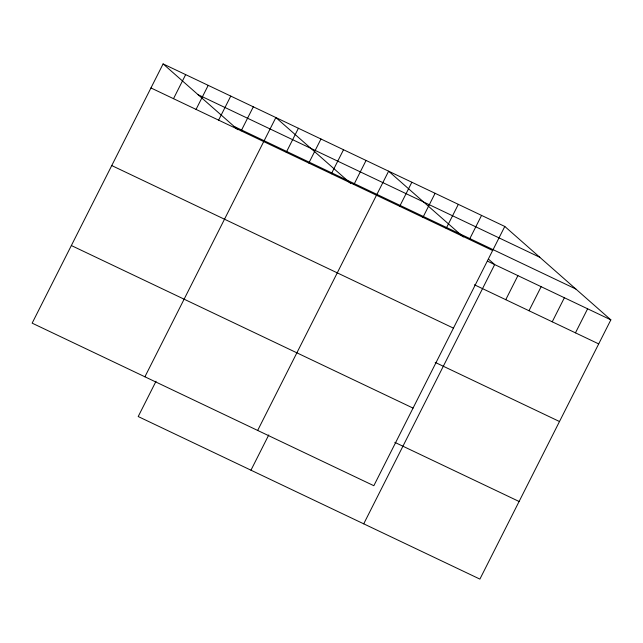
<?xml version="1.0" encoding="UTF-8"?>
<svg xmlns="http://www.w3.org/2000/svg" width="643" height="643" viewBox="0 0 643 643"><rect width="100%" height="100%" fill="white"/><g stroke="black" fill="none" stroke-linecap="round" stroke-linejoin="round"><path stroke-width="0.96" d="M163.105 63.898L32.15 323.148L373.84 485.714L504.795 226.457L163.105 63.898L237.814 129.677M173.506 98.684L185.658 74.628M196.059 109.406L208.211 85.358M218.612 120.137L230.765 96.088M241.165 130.867L253.318 106.81M144.908 376.798L275.863 117.54L350.564 183.327M156.024 381.259L138.205 416.543L479.895 579.102L610.85 319.852L504.795 226.457M286.264 152.327L298.416 128.27M308.817 163.057L320.97 139.001M331.37 173.787L343.523 149.731M353.923 184.509L366.068 160.461M257.666 430.44L388.621 171.191L463.322 236.97M250.963 470.186L268.782 434.909M399.705 206.299L411.858 182.242M422.941 217.35L435.094 193.294M446.178 228.402L458.33 204.345M469.414 239.461L481.559 215.405M363.721 523.828L494.676 264.578L488.841 259.442M505.76 299.686L517.912 275.63M528.996 310.738L541.149 286.69M552.233 321.797L564.377 297.741M575.461 332.849L587.614 308.793M198.108 94.714L539.79 257.28M234.165 126.47L575.855 289.029M150.96 87.954L492.642 250.513M487.458 261.146L610.85 319.852M474.405 284.769L598.697 343.901M111.753 165.564L453.436 328.131M435.198 362.387L559.49 421.519M71.357 245.538L413.047 408.096M394.802 442.352L519.102 501.484"/></g></svg>
